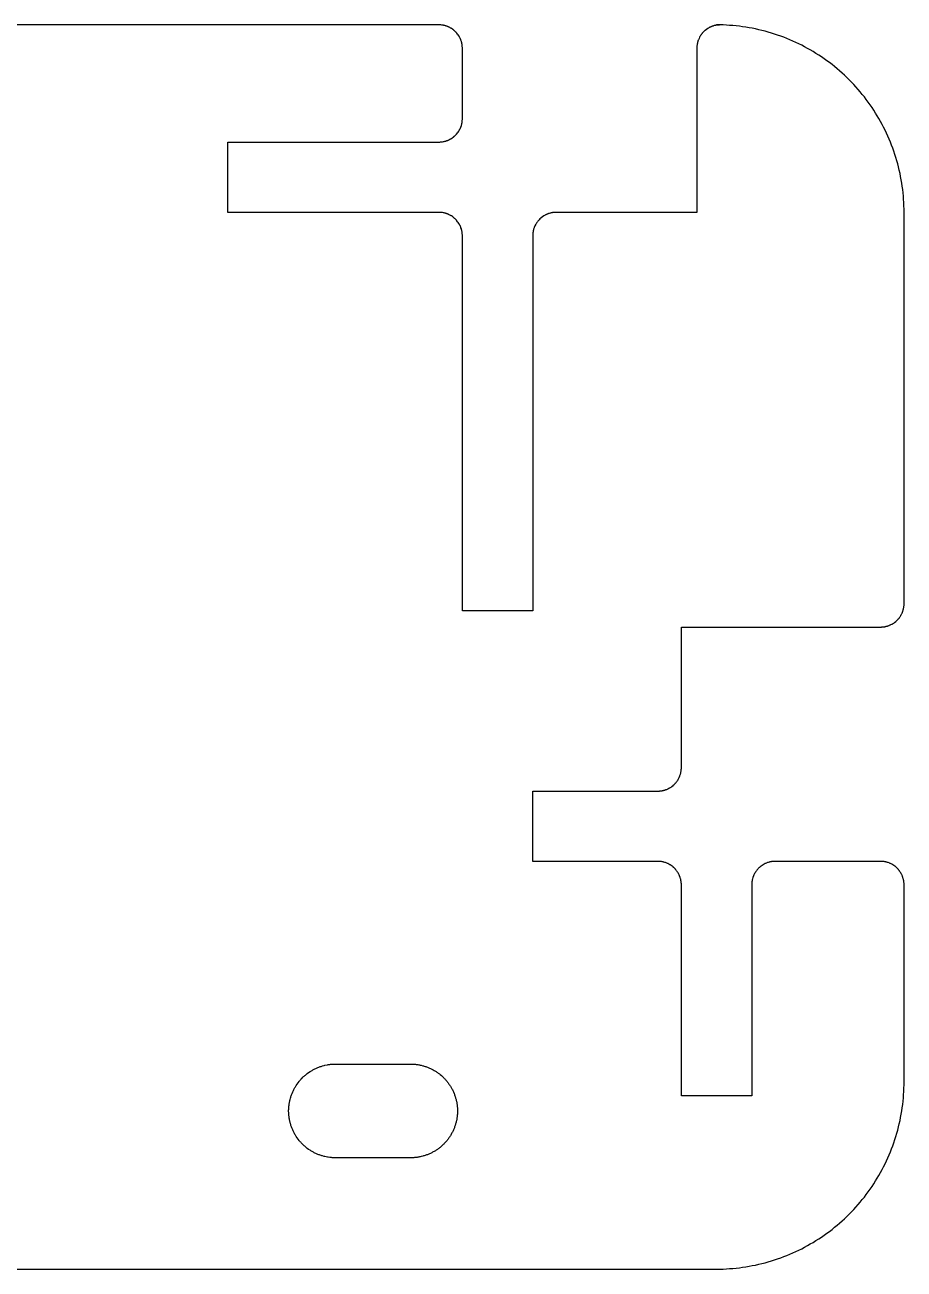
# Model space of a CAD drawing. Header units: metres. Extents: x 0 to 150, y 0 to 53.
# Drawn here: x 112.5 to 150, y 0 to 53.1 of the extents above; entities that cross this region are included whole.
import ezdxf

# ---------------------------------------------------------------- set-up
doc = ezdxf.new("R2010")
doc.units = ezdxf.units.M

msp = doc.modelspace()

# ---------------------------------------------------------------- linework, layer by layer
for p, q in [((130.194, 53.0947), (30.9648, 53.0947)), ((130.229, 53.0928), (130.194, 53.0947)), ((142.125, 53.0947), (142, 53.0947)), ((142, 53.0947), (142.111, 53.0939)), ((142.111, 53.0939), (142.125, 53.0947)), ((130.246, 53.0918), (130.229, 53.0928)), ((130.281, 53.0879), (130.246, 53.0918)), ((130.299, 53.085), (130.281, 53.0879)), ((130.315, 53.083), (130.299, 53.085)), ((130.351, 53.0771), (130.315, 53.083)), ((130.367, 53.0732), (130.351, 53.0771)), ((130.385, 53.0693), (130.367, 53.0732)), ((130.418, 53.0615), (130.385, 53.0693)), ((130.435, 53.0566), (130.418, 53.0615)), ((130.452, 53.0518), (130.435, 53.0566)), ((130.469, 53.0459), (130.452, 53.0518)), ((130.485, 53.041), (130.469, 53.0459)), ((130.501, 53.0352), (130.485, 53.041)), ((130.518, 53.0283), (130.501, 53.0352)), ((130.534, 53.0225), (130.518, 53.0283)), ((130.55, 53.0156), (130.534, 53.0225)), ((130.566, 53.0088), (130.55, 53.0156)), ((130.582, 53.001), (130.566, 53.0088)), ((130.598, 52.9941), (130.582, 53.001)), ((130.629, 52.9785), (130.598, 52.9941)), ((130.645, 52.9697), (130.629, 52.9785)), ((130.659, 52.9609), (130.645, 52.9697)), ((130.675, 52.9521), (130.659, 52.9609)), ((130.689, 52.9434), (130.675, 52.9521)), ((130.733, 52.9141), (130.689, 52.9434)), ((130.747, 52.9043), (130.733, 52.9141)), ((130.762, 52.8936), (130.747, 52.9043)), ((130.789, 52.8721), (130.762, 52.8936)), ((130.802, 52.8613), (130.789, 52.8721)), ((130.815, 52.8496), (130.802, 52.8613)), ((130.828, 52.8379), (130.815, 52.8496)), ((130.842, 52.8262), (130.828, 52.8379)), ((130.854, 52.8145), (130.842, 52.8262)), ((130.866, 52.8018), (130.854, 52.8145)), ((130.879, 52.79), (130.866, 52.8018)), ((130.902, 52.7646), (130.879, 52.79)), ((130.914, 52.751), (130.902, 52.7646)), ((130.926, 52.7383), (130.914, 52.751)), ((130.958, 52.6973), (130.926, 52.7383)), ((130.969, 52.6826), (130.958, 52.6973)), ((130.979, 52.6689), (130.969, 52.6826)), ((131.008, 52.625), (130.979, 52.6689)), ((131.017, 52.6104), (131.008, 52.625)), ((131.025, 52.5947), (131.017, 52.6104)), ((131.034, 52.5801), (131.025, 52.5947)), ((131.042, 52.5645), (131.034, 52.5801)), ((131.051, 52.5488), (131.042, 52.5645)), ((141.276, 52.5645), (141.253, 52.5176)), ((141.285, 52.5801), (141.276, 52.5645)), ((141.293, 52.5947), (141.285, 52.5801)), ((141.303, 52.6104), (141.293, 52.5947)), ((141.32, 52.6396), (141.303, 52.6104)), ((141.34, 52.6689), (141.32, 52.6396)), ((141.351, 52.6826), (141.34, 52.6689)), ((141.36, 52.6973), (141.351, 52.6826)), ((141.382, 52.7246), (141.36, 52.6973)), ((141.394, 52.7383), (141.382, 52.7246)), ((141.404, 52.751), (141.394, 52.7383)), ((141.416, 52.7646), (141.404, 52.751)), ((141.428, 52.7773), (141.416, 52.7646)), ((141.465, 52.8145), (141.428, 52.7773)), ((141.503, 52.8496), (141.465, 52.8145)), ((141.517, 52.8613), (141.503, 52.8496)), ((141.571, 52.9043), (141.517, 52.8613)), ((141.63, 52.9434), (141.571, 52.9043)), ((141.659, 52.9609), (141.63, 52.9434)), ((141.69, 52.9785), (141.659, 52.9609)), ((141.705, 52.9863), (141.69, 52.9785)), ((141.721, 52.9941), (141.705, 52.9863)), ((141.736, 53.001), (141.721, 52.9941)), ((141.753, 53.0088), (141.736, 53.001)), ((141.769, 53.0156), (141.753, 53.0088)), ((141.785, 53.0225), (141.769, 53.0156)), ((141.801, 53.0283), (141.785, 53.0225)), ((141.817, 53.0352), (141.801, 53.0283)), ((141.834, 53.041), (141.817, 53.0352)), ((141.851, 53.0459), (141.834, 53.041)), ((141.867, 53.0518), (141.851, 53.0459)), ((141.9, 53.0615), (141.867, 53.0518)), ((141.918, 53.0654), (141.9, 53.0615)), ((141.951, 53.0732), (141.918, 53.0654)), ((141.969, 53.0771), (141.951, 53.0732)), ((141.985, 53.0801), (141.969, 53.0771)), ((142.003, 53.083), (141.985, 53.0801)), ((142.021, 53.085), (142.003, 53.083)), ((142.037, 53.0879), (142.021, 53.085)), ((142.072, 53.0918), (142.037, 53.0879)), ((142.111, 53.0939), (142.072, 53.0918)), ((142.14, 53.0938), (142.111, 53.0939)), ((142.279, 53.0898), (142.14, 53.0938)), ((142.419, 53.084), (142.279, 53.0898)), ((142.558, 53.0752), (142.419, 53.084)), ((142.697, 53.0645), (142.558, 53.0752)), ((142.836, 53.0518), (142.697, 53.0645)), ((142.975, 53.0352), (142.836, 53.0518)), ((143.113, 53.0176), (142.975, 53.0352)), ((143.252, 52.9971), (143.113, 53.0176)), ((143.39, 52.9736), (143.252, 52.9971)), ((143.526, 52.9482), (143.39, 52.9736)), ((143.663, 52.9199), (143.526, 52.9482)), ((143.8, 52.8896), (143.663, 52.9199)), ((143.936, 52.8574), (143.8, 52.8896)), ((144.07, 52.8223), (143.936, 52.8574)), ((144.205, 52.7852), (144.07, 52.8223)), ((144.339, 52.7451), (144.205, 52.7852)), ((144.472, 52.7031), (144.339, 52.7451)), ((144.604, 52.6592), (144.472, 52.7031)), ((144.736, 52.6123), (144.604, 52.6592)), ((144.867, 52.5635), (144.736, 52.6123)), ((131.059, 52.5332), (131.051, 52.5488)), ((131.065, 52.5176), (131.059, 52.5332)), ((131.073, 52.502), (131.065, 52.5176)), ((131.08, 52.4863), (131.073, 52.502)), ((131.087, 52.4697), (131.08, 52.4863)), ((131.093, 52.4531), (131.087, 52.4697)), ((131.099, 52.4375), (131.093, 52.4531)), ((131.116, 52.3877), (131.099, 52.4375)), ((131.121, 52.3711), (131.116, 52.3877)), ((131.125, 52.3535), (131.121, 52.3711)), ((131.13, 52.3369), (131.125, 52.3535)), ((131.134, 52.3203), (131.13, 52.3369)), ((131.138, 52.3027), (131.134, 52.3203)), ((131.141, 52.2861), (131.138, 52.3027)), ((131.145, 52.2686), (131.141, 52.2861)), ((131.147, 52.252), (131.145, 52.2686)), ((131.149, 52.2344), (131.147, 52.252)), ((131.152, 52.2168), (131.149, 52.2344)), ((131.154, 52.1992), (131.152, 52.2168)), ((131.155, 52.1826), (131.154, 52.1992)), ((131.157, 52.165), (131.155, 52.1826)), ((131.159, 52.1299), (131.157, 52.165)), ((131.159, 49.0605), (131.159, 52.1299)), ((141.163, 52.1826), (141.159, 52.1123)), ((141.159, 52.1123), (141.159, 45.0947)), ((141.165, 52.1992), (141.163, 52.1826)), ((141.169, 52.2344), (141.165, 52.1992)), ((141.172, 52.252), (141.169, 52.2344)), ((141.175, 52.2686), (141.172, 52.252)), ((141.178, 52.2861), (141.175, 52.2686)), ((141.182, 52.3027), (141.178, 52.2861)), ((141.185, 52.3203), (141.182, 52.3027)), ((141.189, 52.3369), (141.185, 52.3203)), ((141.193, 52.3535), (141.189, 52.3369)), ((141.198, 52.3711), (141.193, 52.3535)), ((141.208, 52.4043), (141.198, 52.3711)), ((141.22, 52.4375), (141.208, 52.4043)), ((141.226, 52.4531), (141.22, 52.4375)), ((141.239, 52.4863), (141.226, 52.4531)), ((141.253, 52.5176), (141.239, 52.4863)), ((144.997, 52.5127), (144.867, 52.5635)), ((145.126, 52.459), (144.997, 52.5127)), ((145.254, 52.4033), (145.126, 52.459)), ((145.381, 52.3457), (145.254, 52.4033)), ((145.507, 52.2852), (145.381, 52.3457)), ((145.632, 52.2236), (145.507, 52.2852)), ((145.756, 52.1592), (145.632, 52.2236)), ((145.879, 52.0918), (145.756, 52.1592)), ((146, 52.0234), (145.879, 52.0918)), ((146.12, 51.9521), (146, 52.0234)), ((146.239, 51.8799), (146.12, 51.9521)), ((146.357, 51.8047), (146.239, 51.8799)), ((146.474, 51.7275), (146.357, 51.8047)), ((146.589, 51.6484), (146.474, 51.7275)), ((146.702, 51.5674), (146.589, 51.6484)), ((146.814, 51.4844), (146.702, 51.5674)), ((146.925, 51.3994), (146.814, 51.4844)), ((147.034, 51.3125), (146.925, 51.3994)), ((147.143, 51.2236), (147.034, 51.3125)), ((147.248, 51.1328), (147.143, 51.2236)), ((147.354, 51.04), (147.248, 51.1328)), ((147.456, 50.9463), (147.354, 51.04)), ((147.558, 50.8496), (147.456, 50.9463)), ((147.657, 50.752), (147.558, 50.8496)), ((147.755, 50.6523), (147.657, 50.752)), ((147.851, 50.5508), (147.755, 50.6523)), ((147.945, 50.4482), (147.851, 50.5508)), ((148.038, 50.3438), (147.945, 50.4482)), ((148.128, 50.2373), (148.038, 50.3438)), ((148.217, 50.1299), (148.128, 50.2373)), ((148.304, 50.0205), (148.217, 50.1299)), ((148.389, 49.9092), (148.304, 50.0205)), ((148.472, 49.7979), (148.389, 49.9092)), ((148.553, 49.6836), (148.472, 49.7979)), ((148.632, 49.5684), (148.553, 49.6836)), ((148.709, 49.4521), (148.632, 49.5684)), ((148.784, 49.334), (148.709, 49.4521)), ((131.125, 48.8359), (131.13, 48.8535)), ((131.13, 48.8535), (131.138, 48.8867)), ((131.138, 48.8867), (131.141, 48.9043)), ((131.141, 48.9043), (131.145, 48.9219)), ((131.145, 48.9219), (131.147, 48.9385)), ((131.147, 48.9385), (131.149, 48.9561)), ((131.149, 48.9561), (131.152, 48.9736)), ((131.152, 48.9736), (131.154, 48.9902)), ((131.154, 48.9902), (131.155, 49.0078)), ((131.155, 49.0078), (131.157, 49.0254)), ((131.157, 49.0254), (131.159, 49.0605)), ((148.857, 49.2158), (148.784, 49.334)), ((148.928, 49.0947), (148.857, 49.2158)), ((148.997, 48.9736), (148.928, 49.0947)), ((149.063, 48.8506), (148.997, 48.9736)), ((149.128, 48.7266), (149.063, 48.8506)), ((130.775, 48.3066), (130.789, 48.3184)), ((130.789, 48.3184), (130.802, 48.3291)), ((130.802, 48.3291), (130.815, 48.3408)), ((130.815, 48.3408), (130.828, 48.3516)), ((130.828, 48.3516), (130.842, 48.3633)), ((130.842, 48.3633), (130.879, 48.4004)), ((130.879, 48.4004), (130.902, 48.4258)), ((130.902, 48.4258), (130.914, 48.4395)), ((130.914, 48.4395), (130.926, 48.4521)), ((130.926, 48.4521), (130.958, 48.4932)), ((130.958, 48.4932), (130.969, 48.5078)), ((130.969, 48.5078), (130.979, 48.5215)), ((130.979, 48.5215), (131.008, 48.5654)), ((131.008, 48.5654), (131.025, 48.5947)), ((131.025, 48.5947), (131.034, 48.6104)), ((131.034, 48.6104), (131.042, 48.626)), ((131.042, 48.626), (131.051, 48.6416)), ((131.051, 48.6416), (131.059, 48.6572)), ((131.059, 48.6572), (131.065, 48.6729)), ((131.065, 48.6729), (131.073, 48.6885)), ((131.073, 48.6885), (131.08, 48.7041)), ((131.08, 48.7041), (131.087, 48.7207)), ((131.087, 48.7207), (131.093, 48.7363)), ((131.093, 48.7363), (131.116, 48.8027)), ((131.116, 48.8027), (131.121, 48.8193)), ((131.121, 48.8193), (131.125, 48.8359)), ((149.19, 48.6025), (149.128, 48.7266)), ((149.25, 48.4756), (149.19, 48.6025)), ((149.309, 48.3486), (149.25, 48.4756)), ((149.364, 48.2207), (149.309, 48.3486)), ((121.159, 45.0947), (121.159, 48.0947)), ((121.159, 48.0947), (130.159, 48.0947)), ((130.159, 48.0947), (130.177, 48.0957)), ((130.177, 48.0957), (130.194, 48.0957)), ((130.194, 48.0957), (130.229, 48.0977)), ((130.229, 48.0977), (130.246, 48.0986)), ((130.246, 48.0986), (130.299, 48.1045)), ((130.299, 48.1045), (130.315, 48.1074)), ((130.315, 48.1074), (130.351, 48.1133)), ((130.351, 48.1133), (130.367, 48.1172)), ((130.367, 48.1172), (130.385, 48.1211)), ((130.385, 48.1211), (130.418, 48.1289)), ((130.418, 48.1289), (130.435, 48.1338)), ((130.435, 48.1338), (130.452, 48.1387)), ((130.452, 48.1387), (130.469, 48.1445)), ((130.469, 48.1445), (130.485, 48.1494)), ((130.485, 48.1494), (130.501, 48.1553)), ((130.501, 48.1553), (130.518, 48.1611)), ((130.518, 48.1611), (130.534, 48.168)), ((130.534, 48.168), (130.55, 48.1748)), ((130.55, 48.1748), (130.566, 48.1816)), ((130.566, 48.1816), (130.582, 48.1885)), ((130.582, 48.1885), (130.629, 48.2119)), ((130.629, 48.2119), (130.645, 48.2207)), ((130.645, 48.2207), (130.659, 48.2295)), ((130.659, 48.2295), (130.675, 48.2383)), ((130.675, 48.2383), (130.689, 48.2471)), ((130.689, 48.2471), (130.704, 48.2568)), ((130.704, 48.2568), (130.719, 48.2656)), ((130.719, 48.2656), (130.733, 48.2764)), ((130.733, 48.2764), (130.747, 48.2861)), ((130.747, 48.2861), (130.762, 48.2969)), ((130.762, 48.2969), (130.775, 48.3066)), ((149.417, 48.0918), (149.364, 48.2207)), ((149.469, 47.9619), (149.417, 48.0918)), ((149.518, 47.8311), (149.469, 47.9619)), ((149.564, 47.6992), (149.518, 47.8311)), ((149.608, 47.5674), (149.564, 47.6992)), ((149.65, 47.4346), (149.608, 47.5674)), ((149.69, 47.2998), (149.65, 47.4346)), ((149.728, 47.166), (149.69, 47.2998)), ((149.763, 47.0303), (149.728, 47.166)), ((149.795, 46.8945), (149.763, 47.0303)), ((149.825, 46.7588), (149.795, 46.8945)), ((149.853, 46.6221), (149.825, 46.7588)), ((149.879, 46.4844), (149.853, 46.6221)), ((149.901, 46.3467), (149.879, 46.4844)), ((149.922, 46.209), (149.901, 46.3467)), ((149.94, 46.0703), (149.922, 46.209)), ((149.956, 45.9316), (149.94, 46.0703)), ((149.97, 45.792), (149.956, 45.9316)), ((149.98, 45.6533), (149.97, 45.792)), ((149.989, 45.5137), (149.98, 45.6533)), ((149.995, 45.374), (149.989, 45.5137)), ((149.999, 45.2344), (149.995, 45.374)), ((150, 45.0947), (149.999, 45.2344)), ((130.194, 45.0947), (121.159, 45.0947)), ((130.229, 45.0928), (130.194, 45.0947)), ((130.246, 45.0918), (130.229, 45.0928)), ((130.281, 45.0879), (130.246, 45.0918)), ((130.299, 45.085), (130.281, 45.0879)), ((130.315, 45.083), (130.299, 45.085)), ((130.351, 45.0771), (130.315, 45.083)), ((130.367, 45.0732), (130.351, 45.0771)), ((130.385, 45.0693), (130.367, 45.0732)), ((130.418, 45.0615), (130.385, 45.0693)), ((130.435, 45.0566), (130.418, 45.0615)), ((130.452, 45.0518), (130.435, 45.0566)), ((130.469, 45.0459), (130.452, 45.0518)), ((130.485, 45.041), (130.469, 45.0459)), ((130.501, 45.0352), (130.485, 45.041)), ((130.518, 45.0283), (130.501, 45.0352)), ((130.534, 45.0225), (130.518, 45.0283)), ((130.55, 45.0156), (130.534, 45.0225)), ((130.566, 45.0088), (130.55, 45.0156)), ((130.582, 45.001), (130.566, 45.0088)), ((130.598, 44.9941), (130.582, 45.001)), ((130.629, 44.9785), (130.598, 44.9941)), ((130.645, 44.9697), (130.629, 44.9785)), ((130.659, 44.9609), (130.645, 44.9697)), ((130.675, 44.9521), (130.659, 44.9609)), ((130.689, 44.9434), (130.675, 44.9521)), ((130.733, 44.9141), (130.689, 44.9434)), ((130.747, 44.9043), (130.733, 44.9141)), ((130.762, 44.8936), (130.747, 44.9043)), ((130.789, 44.8721), (130.762, 44.8936)), ((130.802, 44.8613), (130.789, 44.8721)), ((130.815, 44.8496), (130.802, 44.8613)), ((130.828, 44.8379), (130.815, 44.8496)), ((130.842, 44.8262), (130.828, 44.8379)), ((130.854, 44.8145), (130.842, 44.8262)), ((130.866, 44.8018), (130.854, 44.8145)), ((130.879, 44.79), (130.866, 44.8018)), ((130.902, 44.7646), (130.879, 44.79)), ((130.914, 44.751), (130.902, 44.7646)), ((130.926, 44.7383), (130.914, 44.751)), ((130.958, 44.6973), (130.926, 44.7383)), ((130.969, 44.6826), (130.958, 44.6973)), ((130.979, 44.6689), (130.969, 44.6826)), ((131.008, 44.625), (130.979, 44.6689)), ((131.017, 44.6104), (131.008, 44.625)), ((131.025, 44.5947), (131.017, 44.6104)), ((134.303, 44.6104), (134.293, 44.5947)), ((134.32, 44.6396), (134.303, 44.6104)), ((134.34, 44.6689), (134.32, 44.6396)), ((134.351, 44.6826), (134.34, 44.6689)), ((134.36, 44.6973), (134.351, 44.6826)), ((134.382, 44.7246), (134.36, 44.6973)), ((134.394, 44.7383), (134.382, 44.7246)), ((134.404, 44.751), (134.394, 44.7383)), ((134.416, 44.7646), (134.404, 44.751)), ((134.428, 44.7773), (134.416, 44.7646)), ((134.465, 44.8145), (134.428, 44.7773)), ((134.503, 44.8496), (134.465, 44.8145)), ((134.517, 44.8613), (134.503, 44.8496)), ((134.571, 44.9043), (134.517, 44.8613)), ((134.63, 44.9434), (134.571, 44.9043)), ((134.659, 44.9609), (134.63, 44.9434)), ((134.69, 44.9785), (134.659, 44.9609)), ((134.705, 44.9863), (134.69, 44.9785)), ((134.721, 44.9941), (134.705, 44.9863)), ((134.736, 45.001), (134.721, 44.9941)), ((134.753, 45.0088), (134.736, 45.001)), ((134.769, 45.0156), (134.753, 45.0088)), ((134.785, 45.0225), (134.769, 45.0156)), ((134.801, 45.0283), (134.785, 45.0225)), ((134.817, 45.0352), (134.801, 45.0283)), ((134.834, 45.041), (134.817, 45.0352)), ((134.851, 45.0459), (134.834, 45.041)), ((134.867, 45.0518), (134.851, 45.0459)), ((134.9, 45.0615), (134.867, 45.0518)), ((134.918, 45.0654), (134.9, 45.0615)), ((134.951, 45.0732), (134.918, 45.0654)), ((134.969, 45.0771), (134.951, 45.0732)), ((134.985, 45.0801), (134.969, 45.0771)), ((135.003, 45.083), (134.985, 45.0801)), ((135.021, 45.085), (135.003, 45.083)), ((135.037, 45.0879), (135.021, 45.085)), ((135.072, 45.0918), (135.037, 45.0879)), ((135.125, 45.0947), (135.072, 45.0918)), ((141.159, 45.0947), (135.125, 45.0947)), ((150, 28.3828), (150, 45.0947)), ((131.034, 44.5801), (131.025, 44.5947)), ((131.042, 44.5645), (131.034, 44.5801)), ((131.051, 44.5488), (131.042, 44.5645)), ((131.059, 44.5332), (131.051, 44.5488)), ((131.065, 44.5176), (131.059, 44.5332)), ((131.073, 44.502), (131.065, 44.5176)), ((131.08, 44.4863), (131.073, 44.502)), ((131.087, 44.4697), (131.08, 44.4863)), ((131.093, 44.4531), (131.087, 44.4697)), ((131.099, 44.4375), (131.093, 44.4531)), ((131.116, 44.3877), (131.099, 44.4375)), ((131.121, 44.3711), (131.116, 44.3877)), ((131.125, 44.3535), (131.121, 44.3711)), ((131.13, 44.3369), (131.125, 44.3535)), ((131.134, 44.3203), (131.13, 44.3369)), ((131.138, 44.3027), (131.134, 44.3203)), ((131.141, 44.2861), (131.138, 44.3027)), ((131.145, 44.2686), (131.141, 44.2861)), ((131.147, 44.252), (131.145, 44.2686)), ((131.149, 44.2344), (131.147, 44.252)), ((131.152, 44.2168), (131.149, 44.2344)), ((131.154, 44.1992), (131.152, 44.2168)), ((131.155, 44.1826), (131.154, 44.1992)), ((131.157, 44.165), (131.155, 44.1826)), ((131.159, 44.1299), (131.157, 44.165)), ((131.159, 28.0947), (131.159, 44.1299)), ((134.163, 44.1826), (134.159, 44.1123)), ((134.159, 44.1123), (134.159, 28.0947)), ((134.165, 44.1992), (134.163, 44.1826)), ((134.169, 44.2344), (134.165, 44.1992)), ((134.172, 44.252), (134.169, 44.2344)), ((134.175, 44.2686), (134.172, 44.252)), ((134.178, 44.2861), (134.175, 44.2686)), ((134.182, 44.3027), (134.178, 44.2861)), ((134.185, 44.3203), (134.182, 44.3027)), ((134.189, 44.3369), (134.185, 44.3203)), ((134.193, 44.3535), (134.189, 44.3369)), ((134.198, 44.3711), (134.193, 44.3535)), ((134.208, 44.4043), (134.198, 44.3711)), ((134.22, 44.4375), (134.208, 44.4043)), ((134.226, 44.4531), (134.22, 44.4375)), ((134.239, 44.4863), (134.226, 44.4531)), ((134.253, 44.5176), (134.239, 44.4863)), ((134.276, 44.5645), (134.253, 44.5176)), ((134.285, 44.5801), (134.276, 44.5645)), ((134.293, 44.5947), (134.285, 44.5801)), ((149.961, 28.124), (149.966, 28.1416)), ((149.966, 28.1416), (149.971, 28.1582)), ((149.971, 28.1582), (149.975, 28.1748)), ((149.975, 28.1748), (149.979, 28.1924)), ((149.979, 28.1924), (149.981, 28.209)), ((149.981, 28.209), (149.984, 28.2266)), ((149.984, 28.2266), (149.987, 28.2432)), ((149.987, 28.2432), (149.99, 28.2607)), ((149.99, 28.2607), (149.994, 28.2959)), ((149.994, 28.2959), (149.996, 28.3125)), ((149.996, 28.3125), (149.998, 28.3301)), ((149.998, 28.3301), (149.999, 28.3477)), ((149.999, 28.3652), (150, 28.3828)), ((149.999, 28.3477), (149.999, 28.3652)), ((134.159, 28.0947), (131.159, 28.0947)), ((149.588, 27.5908), (149.643, 27.6338)), ((149.643, 27.6338), (149.656, 27.6455)), ((149.656, 27.6455), (149.694, 27.6807)), ((149.694, 27.6807), (149.707, 27.6934)), ((149.707, 27.6934), (149.72, 27.7051)), ((149.72, 27.7051), (149.743, 27.7305)), ((149.743, 27.7305), (149.755, 27.7441)), ((149.755, 27.7441), (149.766, 27.7568)), ((149.766, 27.7568), (149.777, 27.7705)), ((149.777, 27.7705), (149.799, 27.7979)), ((149.799, 27.7979), (149.809, 27.8125)), ((149.809, 27.8125), (149.819, 27.8262)), ((149.819, 27.8262), (149.839, 27.8555)), ((149.839, 27.8555), (149.848, 27.8701)), ((149.848, 27.8701), (149.857, 27.8848)), ((149.857, 27.8848), (149.866, 27.9004)), ((149.866, 27.9004), (149.875, 27.915)), ((149.875, 27.915), (149.906, 27.9775)), ((149.906, 27.9775), (149.913, 27.9932)), ((149.913, 27.9932), (149.921, 28.0088)), ((149.921, 28.0088), (149.927, 28.0254)), ((149.927, 28.0254), (149.934, 28.042)), ((149.934, 28.042), (149.939, 28.0576)), ((149.939, 28.0576), (149.951, 28.0908)), ((149.951, 28.0908), (149.961, 28.124)), ((140.5, 21.3828), (140.5, 27.4004)), ((140.5, 27.4004), (149.035, 27.4004)), ((149.035, 27.4004), (149.053, 27.4014)), ((149.053, 27.4014), (149.069, 27.4023)), ((149.069, 27.4023), (149.087, 27.4033)), ((149.087, 27.4033), (149.122, 27.4072)), ((149.122, 27.4072), (149.14, 27.4102)), ((149.14, 27.4102), (149.156, 27.4121)), ((149.156, 27.4121), (149.174, 27.415)), ((149.174, 27.415), (149.19, 27.418)), ((149.19, 27.418), (149.208, 27.4219)), ((149.208, 27.4219), (149.225, 27.4258)), ((149.225, 27.4258), (149.242, 27.4297)), ((149.242, 27.4297), (149.259, 27.4336)), ((149.259, 27.4336), (149.292, 27.4434)), ((149.292, 27.4434), (149.309, 27.4492)), ((149.309, 27.4492), (149.325, 27.4541)), ((149.325, 27.4541), (149.342, 27.46)), ((149.342, 27.46), (149.358, 27.4668)), ((149.358, 27.4668), (149.375, 27.4727)), ((149.375, 27.4727), (149.406, 27.4863)), ((149.406, 27.4863), (149.423, 27.4941)), ((149.423, 27.4941), (149.438, 27.501)), ((149.438, 27.501), (149.47, 27.5166)), ((149.47, 27.5166), (149.484, 27.5254)), ((149.484, 27.5254), (149.5, 27.5342)), ((149.5, 27.5342), (149.515, 27.543)), ((149.515, 27.543), (149.53, 27.5518)), ((149.53, 27.5518), (149.56, 27.5713)), ((149.56, 27.5713), (149.573, 27.5811)), ((149.573, 27.5811), (149.588, 27.5908)), ((140.484, 21.2266), (140.487, 21.2432)), ((140.487, 21.2432), (140.49, 21.2607)), ((140.49, 21.2607), (140.494, 21.2959)), ((140.494, 21.2959), (140.496, 21.3125)), ((140.496, 21.3125), (140.498, 21.3301)), ((140.498, 21.3301), (140.499, 21.3477)), ((140.499, 21.3652), (140.5, 21.3828)), ((140.499, 21.3477), (140.499, 21.3652)), ((140.22, 20.7051), (140.243, 20.7305)), ((140.243, 20.7305), (140.255, 20.7441)), ((140.255, 20.7441), (140.266, 20.7568)), ((140.266, 20.7568), (140.277, 20.7705)), ((140.277, 20.7705), (140.299, 20.7979)), ((140.299, 20.7979), (140.309, 20.8125)), ((140.309, 20.8125), (140.319, 20.8262)), ((140.319, 20.8262), (140.339, 20.8555)), ((140.339, 20.8555), (140.348, 20.8701)), ((140.348, 20.8701), (140.357, 20.8848)), ((140.357, 20.8848), (140.366, 20.9004)), ((140.366, 20.9004), (140.375, 20.915)), ((140.375, 20.915), (140.406, 20.9775)), ((140.406, 20.9775), (140.413, 20.9932)), ((140.413, 20.9932), (140.421, 21.0088)), ((140.421, 21.0088), (140.427, 21.0254)), ((140.427, 21.0254), (140.434, 21.042)), ((140.434, 21.042), (140.439, 21.0576)), ((140.439, 21.0576), (140.451, 21.0908)), ((140.451, 21.0908), (140.461, 21.124)), ((140.461, 21.124), (140.466, 21.1416)), ((140.466, 21.1416), (140.471, 21.1582)), ((140.471, 21.1582), (140.475, 21.1748)), ((140.475, 21.1748), (140.479, 21.1924)), ((140.479, 21.1924), (140.481, 21.209)), ((140.481, 21.209), (140.484, 21.2266)), ((134.159, 17.4004), (134.159, 20.4004)), ((134.159, 20.4004), (139.535, 20.4004)), ((139.535, 20.4004), (139.553, 20.4014)), ((139.553, 20.4014), (139.569, 20.4023)), ((139.569, 20.4023), (139.587, 20.4033)), ((139.587, 20.4033), (139.622, 20.4072)), ((139.622, 20.4072), (139.64, 20.4102)), ((139.64, 20.4102), (139.656, 20.4121)), ((139.656, 20.4121), (139.674, 20.415)), ((139.674, 20.415), (139.69, 20.418)), ((139.69, 20.418), (139.708, 20.4219)), ((139.708, 20.4219), (139.725, 20.4258)), ((139.725, 20.4258), (139.742, 20.4297)), ((139.742, 20.4297), (139.759, 20.4336)), ((139.759, 20.4336), (139.792, 20.4434)), ((139.792, 20.4434), (139.809, 20.4492)), ((139.809, 20.4492), (139.825, 20.4541)), ((139.825, 20.4541), (139.842, 20.46)), ((139.842, 20.46), (139.858, 20.4668)), ((139.858, 20.4668), (139.875, 20.4727)), ((139.875, 20.4727), (139.906, 20.4863)), ((139.906, 20.4863), (139.923, 20.4941)), ((139.923, 20.4941), (139.938, 20.501)), ((139.938, 20.501), (139.97, 20.5166)), ((139.97, 20.5166), (139.984, 20.5254)), ((139.984, 20.5254), (140, 20.5342)), ((140, 20.5342), (140.015, 20.543)), ((140.015, 20.543), (140.03, 20.5518)), ((140.03, 20.5518), (140.06, 20.5713)), ((140.06, 20.5713), (140.073, 20.5811)), ((140.073, 20.5811), (140.088, 20.5908)), ((140.088, 20.5908), (140.143, 20.6338)), ((140.143, 20.6338), (140.156, 20.6455)), ((140.156, 20.6455), (140.194, 20.6807)), ((140.194, 20.6807), (140.207, 20.6934)), ((140.207, 20.6934), (140.22, 20.7051)), ((139.5, 17.4004), (134.159, 17.4004)), ((139.518, 17.3994), (139.5, 17.4004)), ((139.535, 17.3994), (139.518, 17.3994)), ((139.553, 17.3984), (139.535, 17.3994)), ((139.569, 17.3975), (139.553, 17.3984)), ((139.587, 17.3965), (139.569, 17.3975)), ((139.64, 17.3906), (139.587, 17.3965)), ((139.656, 17.3877), (139.64, 17.3906)), ((139.674, 17.3848), (139.656, 17.3877)), ((139.69, 17.3818), (139.674, 17.3848)), ((139.708, 17.3779), (139.69, 17.3818)), ((139.725, 17.374), (139.708, 17.3779)), ((139.742, 17.3701), (139.725, 17.374)), ((139.759, 17.3662), (139.742, 17.3701)), ((139.792, 17.3564), (139.759, 17.3662)), ((139.809, 17.3506), (139.792, 17.3564)), ((139.825, 17.3457), (139.809, 17.3506)), ((139.858, 17.334), (139.825, 17.3457)), ((139.875, 17.3271), (139.858, 17.334)), ((139.906, 17.3135), (139.875, 17.3271)), ((139.923, 17.3066), (139.906, 17.3135)), ((139.97, 17.2832), (139.923, 17.3066)), ((139.984, 17.2744), (139.97, 17.2832)), ((140, 17.2656), (139.984, 17.2744)), ((140.015, 17.2568), (140, 17.2656)), ((140.03, 17.248), (140.015, 17.2568)), ((140.045, 17.2383), (140.03, 17.248)), ((140.06, 17.2295), (140.045, 17.2383)), ((140.073, 17.2188), (140.06, 17.2295)), ((140.088, 17.209), (140.073, 17.2188)), ((140.102, 17.1982), (140.088, 17.209)), ((140.115, 17.1885), (140.102, 17.1982)), ((140.129, 17.1768), (140.115, 17.1885)), ((140.143, 17.166), (140.129, 17.1768)), ((140.156, 17.1543), (140.143, 17.166)), ((140.169, 17.1436), (140.156, 17.1543)), ((140.182, 17.1318), (140.169, 17.1436)), ((140.194, 17.1191), (140.182, 17.1318)), ((140.207, 17.1074), (140.194, 17.1191)), ((140.22, 17.0947), (140.207, 17.1074)), ((140.243, 17.0693), (140.22, 17.0947)), ((140.255, 17.0557), (140.243, 17.0693)), ((140.266, 17.043), (140.255, 17.0557)), ((140.277, 17.0293), (140.266, 17.043)), ((140.299, 17.002), (140.277, 17.0293)), ((140.309, 16.9873), (140.299, 17.002)), ((143.701, 17.002), (143.691, 16.9873)), ((143.723, 17.0293), (143.701, 17.002)), ((143.734, 17.043), (143.723, 17.0293)), ((143.745, 17.0557), (143.734, 17.043)), ((143.757, 17.0693), (143.745, 17.0557)), ((143.78, 17.0947), (143.757, 17.0693)), ((143.793, 17.1074), (143.78, 17.0947)), ((143.806, 17.1191), (143.793, 17.1074)), ((143.818, 17.1318), (143.806, 17.1191)), ((143.831, 17.1436), (143.818, 17.1318)), ((143.844, 17.1543), (143.831, 17.1436)), ((143.857, 17.166), (143.844, 17.1543)), ((143.871, 17.1768), (143.857, 17.166)), ((143.885, 17.1885), (143.871, 17.1768)), ((143.898, 17.1982), (143.885, 17.1885)), ((143.912, 17.209), (143.898, 17.1982)), ((143.927, 17.2188), (143.912, 17.209)), ((143.94, 17.2295), (143.927, 17.2188)), ((143.955, 17.2383), (143.94, 17.2295)), ((143.97, 17.248), (143.955, 17.2383)), ((143.985, 17.2568), (143.97, 17.248)), ((144, 17.2656), (143.985, 17.2568)), ((144.016, 17.2744), (144, 17.2656)), ((144.03, 17.2832), (144.016, 17.2744)), ((144.077, 17.3066), (144.03, 17.2832)), ((144.094, 17.3135), (144.077, 17.3066)), ((144.125, 17.3271), (144.094, 17.3135)), ((144.142, 17.334), (144.125, 17.3271)), ((144.175, 17.3457), (144.142, 17.334)), ((144.191, 17.3506), (144.175, 17.3457)), ((144.208, 17.3564), (144.191, 17.3506)), ((144.241, 17.3662), (144.208, 17.3564)), ((144.258, 17.3701), (144.241, 17.3662)), ((144.275, 17.374), (144.258, 17.3701)), ((144.292, 17.3779), (144.275, 17.374)), ((144.31, 17.3818), (144.292, 17.3779)), ((144.326, 17.3848), (144.31, 17.3818)), ((144.344, 17.3877), (144.326, 17.3848)), ((144.36, 17.3906), (144.344, 17.3877)), ((144.413, 17.3965), (144.36, 17.3906)), ((144.431, 17.3975), (144.413, 17.3965)), ((144.447, 17.3984), (144.431, 17.3975)), ((144.465, 17.3994), (144.447, 17.3984)), ((144.482, 17.3994), (144.465, 17.3994)), ((144.5, 17.4004), (144.482, 17.3994)), ((149, 17.4004), (144.5, 17.4004)), ((149.018, 17.3994), (149, 17.4004)), ((149.035, 17.3994), (149.018, 17.3994)), ((149.053, 17.3984), (149.035, 17.3994)), ((149.069, 17.3975), (149.053, 17.3984)), ((149.087, 17.3965), (149.069, 17.3975)), ((149.14, 17.3906), (149.087, 17.3965)), ((149.156, 17.3877), (149.14, 17.3906)), ((149.174, 17.3848), (149.156, 17.3877)), ((149.19, 17.3818), (149.174, 17.3848)), ((149.208, 17.3779), (149.19, 17.3818)), ((149.225, 17.374), (149.208, 17.3779)), ((149.242, 17.3701), (149.225, 17.374)), ((149.259, 17.3662), (149.242, 17.3701)), ((149.292, 17.3564), (149.259, 17.3662)), ((149.309, 17.3506), (149.292, 17.3564)), ((149.325, 17.3457), (149.309, 17.3506)), ((149.358, 17.334), (149.325, 17.3457)), ((149.375, 17.3271), (149.358, 17.334)), ((149.406, 17.3135), (149.375, 17.3271)), ((149.423, 17.3066), (149.406, 17.3135)), ((149.47, 17.2832), (149.423, 17.3066)), ((149.484, 17.2744), (149.47, 17.2832)), ((149.5, 17.2656), (149.484, 17.2744)), ((149.515, 17.2568), (149.5, 17.2656)), ((149.53, 17.248), (149.515, 17.2568)), ((149.545, 17.2383), (149.53, 17.248)), ((149.56, 17.2295), (149.545, 17.2383)), ((149.573, 17.2188), (149.56, 17.2295)), ((149.588, 17.209), (149.573, 17.2188)), ((149.602, 17.1982), (149.588, 17.209)), ((149.615, 17.1885), (149.602, 17.1982)), ((149.629, 17.1768), (149.615, 17.1885)), ((149.643, 17.166), (149.629, 17.1768)), ((149.656, 17.1543), (149.643, 17.166)), ((149.669, 17.1436), (149.656, 17.1543)), ((149.682, 17.1318), (149.669, 17.1436)), ((149.694, 17.1191), (149.682, 17.1318)), ((149.707, 17.1074), (149.694, 17.1191)), ((149.72, 17.0947), (149.707, 17.1074)), ((149.743, 17.0693), (149.72, 17.0947)), ((149.755, 17.0557), (149.743, 17.0693)), ((149.766, 17.043), (149.755, 17.0557)), ((149.777, 17.0293), (149.766, 17.043)), ((149.799, 17.002), (149.777, 17.0293)), ((149.809, 16.9873), (149.799, 17.002)), ((140.319, 16.9736), (140.309, 16.9873)), ((140.339, 16.9443), (140.319, 16.9736)), ((140.348, 16.9297), (140.339, 16.9443)), ((140.357, 16.915), (140.348, 16.9297)), ((140.366, 16.9004), (140.357, 16.915)), ((140.375, 16.8848), (140.366, 16.9004)), ((140.406, 16.8223), (140.375, 16.8848)), ((140.413, 16.8066), (140.406, 16.8223)), ((140.421, 16.791), (140.413, 16.8066)), ((140.427, 16.7744), (140.421, 16.791)), ((140.434, 16.7588), (140.427, 16.7744)), ((140.451, 16.709), (140.434, 16.7588)), ((140.466, 16.6592), (140.451, 16.709)), ((140.471, 16.6416), (140.466, 16.6592)), ((140.479, 16.6084), (140.471, 16.6416)), ((140.484, 16.5732), (140.479, 16.6084)), ((140.487, 16.5566), (140.484, 16.5732)), ((140.49, 16.5391), (140.487, 16.5566)), ((140.492, 16.5215), (140.49, 16.5391)), ((140.494, 16.5049), (140.492, 16.5215)), ((140.498, 16.4697), (140.494, 16.5049)), ((140.499, 16.4521), (140.498, 16.4697)), ((143.502, 16.4697), (143.501, 16.4521)), ((143.506, 16.5049), (143.502, 16.4697)), ((143.508, 16.5215), (143.506, 16.5049)), ((143.51, 16.5391), (143.508, 16.5215)), ((143.513, 16.5566), (143.51, 16.5391)), ((143.516, 16.5732), (143.513, 16.5566)), ((143.521, 16.6084), (143.516, 16.5732)), ((143.529, 16.6416), (143.521, 16.6084)), ((143.534, 16.6592), (143.529, 16.6416)), ((143.549, 16.709), (143.534, 16.6592)), ((143.566, 16.7588), (143.549, 16.709)), ((143.573, 16.7744), (143.566, 16.7588)), ((143.579, 16.791), (143.573, 16.7744)), ((143.587, 16.8066), (143.579, 16.791)), ((143.594, 16.8223), (143.587, 16.8066)), ((143.625, 16.8848), (143.594, 16.8223)), ((143.634, 16.9004), (143.625, 16.8848)), ((143.643, 16.915), (143.634, 16.9004)), ((143.652, 16.9297), (143.643, 16.915)), ((143.661, 16.9443), (143.652, 16.9297)), ((143.681, 16.9736), (143.661, 16.9443)), ((143.691, 16.9873), (143.681, 16.9736)), ((149.819, 16.9736), (149.809, 16.9873)), ((149.839, 16.9443), (149.819, 16.9736)), ((149.848, 16.9297), (149.839, 16.9443)), ((149.857, 16.915), (149.848, 16.9297)), ((149.866, 16.9004), (149.857, 16.915)), ((149.875, 16.8848), (149.866, 16.9004)), ((149.906, 16.8223), (149.875, 16.8848)), ((149.913, 16.8066), (149.906, 16.8223)), ((149.921, 16.791), (149.913, 16.8066)), ((149.927, 16.7744), (149.921, 16.791)), ((149.934, 16.7588), (149.927, 16.7744)), ((149.951, 16.709), (149.934, 16.7588)), ((149.966, 16.6592), (149.951, 16.709)), ((149.971, 16.6416), (149.966, 16.6592)), ((149.979, 16.6084), (149.971, 16.6416)), ((149.984, 16.5732), (149.979, 16.6084)), ((149.987, 16.5566), (149.984, 16.5732)), ((149.99, 16.5391), (149.987, 16.5566)), ((149.992, 16.5215), (149.99, 16.5391)), ((149.994, 16.5049), (149.992, 16.5215)), ((149.998, 16.4697), (149.994, 16.5049)), ((149.999, 16.4521), (149.998, 16.4697)), ((140.499, 16.4346), (140.499, 16.4521)), ((140.5, 16.417), (140.499, 16.4346)), ((140.5, 7.40039), (140.5, 16.417)), ((143.501, 16.4346), (143.5, 16.417)), ((143.5, 16.417), (143.5, 7.40039)), ((143.501, 16.4521), (143.501, 16.4346)), ((149.999, 16.4346), (149.999, 16.4521)), ((150, 16.417), (149.999, 16.4346)), ((150, 8), (150, 16.417)), ((124.75, 8.48242), (124.78, 8.49902)), ((124.78, 8.49902), (124.812, 8.51562)), ((124.812, 8.51562), (124.842, 8.53223)), ((124.842, 8.53223), (124.873, 8.54785)), ((124.873, 8.54785), (124.904, 8.5625)), ((124.904, 8.5625), (124.937, 8.57715)), ((124.937, 8.57715), (125.001, 8.60449)), ((125.001, 8.60449), (125.033, 8.61719)), ((125.033, 8.61719), (125.066, 8.62891)), ((125.066, 8.62891), (125.099, 8.64062)), ((125.099, 8.64062), (125.132, 8.65234)), ((125.132, 8.65234), (125.165, 8.66309)), ((125.165, 8.66309), (125.198, 8.67285)), ((125.198, 8.67285), (125.267, 8.69043)), ((125.267, 8.69043), (125.3, 8.69922)), ((125.3, 8.69922), (125.402, 8.71973)), ((125.402, 8.71973), (125.438, 8.72559)), ((125.438, 8.72559), (125.506, 8.73535)), ((125.506, 8.73535), (125.541, 8.73926)), ((125.541, 8.73926), (125.576, 8.74219)), ((125.576, 8.74219), (125.61, 8.74512)), ((125.61, 8.74512), (125.681, 8.74902)), ((125.681, 8.74902), (125.715, 8.75)), ((125.715, 8.75), (128.985, 8.75)), ((128.985, 8.75), (129.02, 8.74902)), ((129.02, 8.74902), (129.09, 8.74512)), ((129.09, 8.74512), (129.124, 8.74219)), ((129.124, 8.74219), (129.159, 8.73926)), ((129.159, 8.73926), (129.193, 8.73535)), ((129.193, 8.73535), (129.229, 8.73047)), ((129.229, 8.73047), (129.263, 8.72559)), ((129.263, 8.72559), (129.297, 8.71973)), ((129.297, 8.71973), (129.332, 8.71289)), ((129.332, 8.71289), (129.366, 8.70605)), ((129.366, 8.70605), (129.399, 8.69922)), ((129.399, 8.69922), (129.468, 8.68164)), ((129.468, 8.68164), (129.501, 8.67285)), ((129.501, 8.67285), (129.535, 8.66309)), ((129.535, 8.66309), (129.568, 8.65234)), ((129.568, 8.65234), (129.602, 8.64062)), ((129.602, 8.64062), (129.634, 8.62891)), ((129.634, 8.62891), (129.667, 8.61719)), ((129.667, 8.61719), (129.699, 8.60449)), ((129.699, 8.60449), (129.764, 8.57715)), ((129.764, 8.57715), (129.795, 8.5625)), ((129.795, 8.5625), (129.827, 8.54785)), ((129.827, 8.54785), (129.858, 8.53223)), ((129.858, 8.53223), (129.889, 8.51562)), ((129.889, 8.51562), (129.92, 8.49902)), ((129.92, 8.49902), (129.95, 8.48242)), ((124.152, 7.9541), (124.195, 8.00879)), ((124.195, 8.00879), (124.218, 8.03516)), ((124.218, 8.03516), (124.24, 8.0625)), ((124.24, 8.0625), (124.264, 8.08789)), ((124.264, 8.08789), (124.287, 8.11426)), ((124.287, 8.11426), (124.312, 8.13965)), ((124.312, 8.13965), (124.36, 8.18848)), ((124.36, 8.18848), (124.386, 8.21289)), ((124.386, 8.21289), (124.412, 8.23633)), ((124.412, 8.23633), (124.438, 8.25977)), ((124.438, 8.25977), (124.465, 8.28223)), ((124.465, 8.28223), (124.491, 8.30469)), ((124.491, 8.30469), (124.546, 8.34766)), ((124.546, 8.34766), (124.603, 8.38867)), ((124.603, 8.38867), (124.661, 8.42773)), ((124.661, 8.42773), (124.69, 8.44629)), ((124.69, 8.44629), (124.72, 8.46387)), ((124.72, 8.46387), (124.75, 8.48242)), ((129.95, 8.48242), (129.98, 8.46387)), ((129.98, 8.46387), (130.01, 8.44629)), ((130.01, 8.44629), (130.039, 8.42773)), ((130.039, 8.42773), (130.068, 8.4082)), ((130.068, 8.4082), (130.097, 8.38867)), ((130.097, 8.38867), (130.126, 8.36816)), ((130.126, 8.36816), (130.153, 8.34766)), ((130.153, 8.34766), (130.182, 8.32617)), ((130.182, 8.32617), (130.209, 8.30469)), ((130.209, 8.30469), (130.262, 8.25977)), ((130.262, 8.25977), (130.314, 8.21289)), ((130.314, 8.21289), (130.339, 8.18848)), ((130.339, 8.18848), (130.364, 8.16406)), ((130.364, 8.16406), (130.389, 8.13965)), ((130.389, 8.13965), (130.413, 8.11426)), ((130.413, 8.11426), (130.437, 8.08789)), ((130.437, 8.08789), (130.459, 8.0625)), ((130.459, 8.0625), (130.482, 8.03516)), ((130.482, 8.03516), (130.504, 8.00879)), ((130.504, 8.00879), (130.526, 7.98145)), ((130.526, 7.98145), (130.547, 7.9541)), ((149.999, 7.86035), (150, 8)), ((123.859, 7.40137), (123.871, 7.43359)), ((123.871, 7.43359), (123.883, 7.4668)), ((123.883, 7.4668), (123.896, 7.49902)), ((123.896, 7.49902), (123.923, 7.56348)), ((123.923, 7.56348), (123.938, 7.5957)), ((123.938, 7.5957), (123.952, 7.62695)), ((123.952, 7.62695), (123.968, 7.6582)), ((123.968, 7.6582), (123.984, 7.68848)), ((123.984, 7.68848), (124.001, 7.71973)), ((124.001, 7.71973), (124.018, 7.75)), ((124.018, 7.75), (124.036, 7.78027)), ((124.036, 7.78027), (124.054, 7.80957)), ((124.054, 7.80957), (124.072, 7.83887)), ((124.072, 7.83887), (124.111, 7.89746)), ((124.111, 7.89746), (124.152, 7.9541)), ((130.547, 7.9541), (130.568, 7.92578)), ((130.568, 7.92578), (130.588, 7.89746)), ((130.588, 7.89746), (130.608, 7.86816)), ((130.608, 7.86816), (130.627, 7.83887)), ((130.627, 7.83887), (130.646, 7.80957)), ((130.646, 7.80957), (130.664, 7.78027)), ((130.664, 7.78027), (130.699, 7.71973)), ((130.699, 7.71973), (130.716, 7.68848)), ((130.716, 7.68848), (130.732, 7.6582)), ((130.732, 7.6582), (130.748, 7.62695)), ((130.748, 7.62695), (130.763, 7.5957)), ((130.763, 7.5957), (130.777, 7.56348)), ((130.777, 7.56348), (130.805, 7.49902)), ((130.805, 7.49902), (130.817, 7.4668)), ((130.817, 7.4668), (130.829, 7.43359)), ((130.829, 7.43359), (130.841, 7.40137)), ((149.97, 7.30273), (149.98, 7.44238)), ((149.98, 7.44238), (149.989, 7.58105)), ((149.989, 7.58105), (149.995, 7.7207)), ((149.995, 7.7207), (149.999, 7.86035)), ((123.755, 6.88965), (123.758, 6.92383)), ((123.758, 6.92383), (123.761, 6.95898)), ((123.761, 6.95898), (123.765, 6.99414)), ((123.765, 6.99414), (123.774, 7.0625)), ((123.774, 7.0625), (123.78, 7.09766)), ((123.78, 7.09766), (123.801, 7.2002)), ((123.801, 7.2002), (123.81, 7.2334)), ((123.81, 7.2334), (123.827, 7.30176)), ((123.827, 7.30176), (123.837, 7.33496)), ((123.837, 7.33496), (123.848, 7.36816)), ((123.848, 7.36816), (123.859, 7.40137)), ((130.841, 7.40137), (130.853, 7.36816)), ((130.853, 7.36816), (130.872, 7.30176)), ((130.872, 7.30176), (130.882, 7.26758)), ((130.882, 7.26758), (130.891, 7.2334)), ((130.891, 7.2334), (130.898, 7.2002)), ((130.898, 7.2002), (130.906, 7.16602)), ((130.906, 7.16602), (130.92, 7.09766)), ((130.92, 7.09766), (130.926, 7.0625)), ((130.926, 7.0625), (130.936, 6.99414)), ((130.936, 6.99414), (130.939, 6.95898)), ((130.939, 6.95898), (130.942, 6.92383)), ((130.942, 6.92383), (130.945, 6.88965)), ((143.5, 7.40039), (140.5, 7.40039)), ((149.922, 6.88672), (149.94, 7.02539)), ((149.94, 7.02539), (149.956, 7.16406)), ((149.956, 7.16406), (149.97, 7.30273)), ((123.75, 6.78516), (123.751, 6.81934)), ((123.75, 6.71484), (123.75, 6.78516)), ((123.751, 6.68066), (123.75, 6.71484)), ((123.751, 6.81934), (123.755, 6.88965)), ((123.755, 6.61035), (123.751, 6.68066)), ((123.758, 6.57617), (123.755, 6.61035)), ((123.761, 6.54102), (123.758, 6.57617)), ((123.765, 6.50586), (123.761, 6.54102)), ((123.774, 6.4375), (123.765, 6.50586)), ((123.78, 6.40234), (123.774, 6.4375)), ((123.801, 6.2998), (123.78, 6.40234)), ((130.92, 6.40234), (130.906, 6.33398)), ((130.926, 6.4375), (130.92, 6.40234)), ((130.936, 6.50586), (130.926, 6.4375)), ((130.939, 6.54102), (130.936, 6.50586)), ((130.942, 6.57617), (130.939, 6.54102)), ((130.945, 6.61035), (130.942, 6.57617)), ((130.945, 6.88965), (130.949, 6.81934)), ((130.949, 6.68066), (130.945, 6.61035)), ((130.949, 6.81934), (130.949, 6.78516)), ((130.949, 6.78516), (130.95, 6.75)), ((130.95, 6.75), (130.949, 6.71484)), ((130.949, 6.71484), (130.949, 6.68066)), ((149.825, 6.33691), (149.853, 6.47363)), ((149.853, 6.47363), (149.879, 6.61035)), ((149.879, 6.61035), (149.901, 6.74805)), ((149.901, 6.74805), (149.922, 6.88672)), ((123.81, 6.2666), (123.801, 6.2998)), ((123.827, 6.19824), (123.81, 6.2666)), ((123.837, 6.16504), (123.827, 6.19824)), ((123.848, 6.13184), (123.837, 6.16504)), ((123.859, 6.09863), (123.848, 6.13184)), ((123.871, 6.06641), (123.859, 6.09863)), ((123.883, 6.0332), (123.871, 6.06641)), ((123.896, 6.00098), (123.883, 6.0332)), ((123.923, 5.93652), (123.896, 6.00098)), ((123.938, 5.9043), (123.923, 5.93652)), ((123.952, 5.87305), (123.938, 5.9043)), ((123.968, 5.8418), (123.952, 5.87305)), ((123.984, 5.81152), (123.968, 5.8418)), ((130.732, 5.8418), (130.716, 5.81152)), ((130.748, 5.87305), (130.732, 5.8418)), ((130.763, 5.9043), (130.748, 5.87305)), ((130.777, 5.93652), (130.763, 5.9043)), ((130.805, 6.00098), (130.777, 5.93652)), ((130.817, 6.0332), (130.805, 6.00098)), ((130.829, 6.06641), (130.817, 6.0332)), ((130.841, 6.09863), (130.829, 6.06641)), ((130.853, 6.13184), (130.841, 6.09863)), ((130.872, 6.19824), (130.853, 6.13184)), ((130.882, 6.23242), (130.872, 6.19824)), ((130.891, 6.2666), (130.882, 6.23242)), ((130.898, 6.2998), (130.891, 6.2666)), ((130.906, 6.33398), (130.898, 6.2998)), ((149.69, 5.79492), (149.728, 5.92969)), ((149.728, 5.92969), (149.763, 6.06445)), ((149.763, 6.06445), (149.795, 6.2002)), ((149.795, 6.2002), (149.825, 6.33691)), ((124.001, 5.78027), (123.984, 5.81152)), ((124.018, 5.75), (124.001, 5.78027)), ((124.036, 5.71973), (124.018, 5.75)), ((124.054, 5.69043), (124.036, 5.71973)), ((124.072, 5.66113), (124.054, 5.69043)), ((124.111, 5.60254), (124.072, 5.66113)), ((124.152, 5.5459), (124.111, 5.60254)), ((124.195, 5.49121), (124.152, 5.5459)), ((124.218, 5.46484), (124.195, 5.49121)), ((124.24, 5.4375), (124.218, 5.46484)), ((124.264, 5.41211), (124.24, 5.4375)), ((124.287, 5.38574), (124.264, 5.41211)), ((124.312, 5.36035), (124.287, 5.38574)), ((124.36, 5.31152), (124.312, 5.36035)), ((124.386, 5.28711), (124.36, 5.31152)), ((130.339, 5.31152), (130.314, 5.28711)), ((130.364, 5.33594), (130.339, 5.31152)), ((130.389, 5.36035), (130.364, 5.33594)), ((130.413, 5.38574), (130.389, 5.36035)), ((130.437, 5.41211), (130.413, 5.38574)), ((130.459, 5.4375), (130.437, 5.41211)), ((130.482, 5.46484), (130.459, 5.4375)), ((130.504, 5.49121), (130.482, 5.46484)), ((130.526, 5.51855), (130.504, 5.49121)), ((130.547, 5.5459), (130.526, 5.51855)), ((130.568, 5.57422), (130.547, 5.5459)), ((130.588, 5.60254), (130.568, 5.57422)), ((130.608, 5.63184), (130.588, 5.60254)), ((130.627, 5.66113), (130.608, 5.63184)), ((130.646, 5.69043), (130.627, 5.66113)), ((130.664, 5.71973), (130.646, 5.69043)), ((130.699, 5.78027), (130.664, 5.71973)), ((130.716, 5.81152), (130.699, 5.78027)), ((149.518, 5.26367), (149.564, 5.39551)), ((149.564, 5.39551), (149.608, 5.52832)), ((149.608, 5.52832), (149.65, 5.66113)), ((149.65, 5.66113), (149.69, 5.79492)), ((124.412, 5.26367), (124.386, 5.28711)), ((124.438, 5.24023), (124.412, 5.26367)), ((124.465, 5.21777), (124.438, 5.24023)), ((124.491, 5.19531), (124.465, 5.21777)), ((124.546, 5.15234), (124.491, 5.19531)), ((124.603, 5.11133), (124.546, 5.15234)), ((124.661, 5.07227), (124.603, 5.11133)), ((124.69, 5.05371), (124.661, 5.07227)), ((124.72, 5.03613), (124.69, 5.05371)), ((124.75, 5.01758), (124.72, 5.03613)), ((124.78, 5.00098), (124.75, 5.01758)), ((124.812, 4.98438), (124.78, 5.00098)), ((124.842, 4.96777), (124.812, 4.98438)), ((124.873, 4.95215), (124.842, 4.96777)), ((124.904, 4.9375), (124.873, 4.95215)), ((124.937, 4.92285), (124.904, 4.9375)), ((125.001, 4.89551), (124.937, 4.92285)), ((125.033, 4.88281), (125.001, 4.89551)), ((125.066, 4.87109), (125.033, 4.88281)), ((125.099, 4.85938), (125.066, 4.87109)), ((125.132, 4.84766), (125.099, 4.85938)), ((125.165, 4.83691), (125.132, 4.84766)), ((125.198, 4.82715), (125.165, 4.83691)), ((125.267, 4.80957), (125.198, 4.82715)), ((125.3, 4.80078), (125.267, 4.80957)), ((125.402, 4.78027), (125.3, 4.80078)), ((125.438, 4.77441), (125.402, 4.78027)), ((129.297, 4.78027), (129.263, 4.77441)), ((129.332, 4.78711), (129.297, 4.78027)), ((129.366, 4.79395), (129.332, 4.78711)), ((129.399, 4.80078), (129.366, 4.79395)), ((129.468, 4.81836), (129.399, 4.80078)), ((129.501, 4.82715), (129.468, 4.81836)), ((129.535, 4.83691), (129.501, 4.82715)), ((129.568, 4.84766), (129.535, 4.83691)), ((129.602, 4.85938), (129.568, 4.84766)), ((129.634, 4.87109), (129.602, 4.85938)), ((129.667, 4.88281), (129.634, 4.87109)), ((129.699, 4.89551), (129.667, 4.88281)), ((129.764, 4.92285), (129.699, 4.89551)), ((129.795, 4.9375), (129.764, 4.92285)), ((129.827, 4.95215), (129.795, 4.9375)), ((129.858, 4.96777), (129.827, 4.95215)), ((129.889, 4.98438), (129.858, 4.96777)), ((129.92, 5.00098), (129.889, 4.98438)), ((129.95, 5.01758), (129.92, 5.00098)), ((129.98, 5.03613), (129.95, 5.01758)), ((130.01, 5.05371), (129.98, 5.03613)), ((130.039, 5.07227), (130.01, 5.05371)), ((130.068, 5.0918), (130.039, 5.07227)), ((130.097, 5.11133), (130.068, 5.0918)), ((130.126, 5.13184), (130.097, 5.11133)), ((130.153, 5.15234), (130.126, 5.13184)), ((130.182, 5.17383), (130.153, 5.15234)), ((130.209, 5.19531), (130.182, 5.17383)), ((130.262, 5.24023), (130.209, 5.19531)), ((130.314, 5.28711), (130.262, 5.24023)), ((149.309, 4.74609), (149.364, 4.87402)), ((149.364, 4.87402), (149.417, 5.00293)), ((149.417, 5.00293), (149.469, 5.13281)), ((149.469, 5.13281), (149.518, 5.26367)), ((125.506, 4.76465), (125.438, 4.77441)), ((125.541, 4.76074), (125.506, 4.76465)), ((125.576, 4.75781), (125.541, 4.76074)), ((125.61, 4.75488), (125.576, 4.75781)), ((125.681, 4.75098), (125.61, 4.75488)), ((125.715, 4.75), (125.681, 4.75098)), ((128.985, 4.75), (125.715, 4.75)), ((129.02, 4.75098), (128.985, 4.75)), ((129.09, 4.75488), (129.02, 4.75098)), ((129.124, 4.75781), (129.09, 4.75488)), ((129.159, 4.76074), (129.124, 4.75781)), ((129.193, 4.76465), (129.159, 4.76074)), ((129.229, 4.76953), (129.193, 4.76465)), ((129.263, 4.77441), (129.229, 4.76953)), ((149.063, 4.24414), (149.128, 4.36816)), ((149.128, 4.36816), (149.19, 4.49316)), ((149.19, 4.49316), (149.25, 4.61914)), ((149.25, 4.61914), (149.309, 4.74609)), ((148.709, 3.64258), (148.784, 3.76074)), ((148.784, 3.76074), (148.857, 3.87988)), ((148.857, 3.87988), (148.928, 4)), ((148.928, 4), (148.997, 4.12109)), ((148.997, 4.12109), (149.063, 4.24414)), ((148.389, 3.18555), (148.472, 3.29785)), ((148.472, 3.29785), (148.553, 3.41113)), ((148.553, 3.41113), (148.632, 3.52637)), ((148.632, 3.52637), (148.709, 3.64258)), ((147.945, 2.64648), (148.038, 2.75195)), ((148.038, 2.75195), (148.128, 2.85742)), ((148.128, 2.85742), (148.217, 2.96582)), ((148.217, 2.96582), (148.304, 3.0752)), ((148.304, 3.0752), (148.389, 3.18555)), ((147.354, 2.05469), (147.456, 2.14941)), ((147.456, 2.14941), (147.558, 2.24512)), ((147.558, 2.24512), (147.657, 2.34277)), ((147.657, 2.34277), (147.755, 2.44238)), ((147.755, 2.44238), (147.851, 2.54395)), ((147.851, 2.54395), (147.945, 2.64648)), ((146.702, 1.52832), (146.814, 1.61133)), ((146.814, 1.61133), (146.925, 1.69629)), ((146.925, 1.69629), (147.034, 1.7832)), ((147.034, 1.7832), (147.143, 1.87207)), ((147.143, 1.87207), (147.248, 1.96191)), ((147.248, 1.96191), (147.354, 2.05469)), ((145.879, 1.00293), (146, 1.07227)), ((146, 1.07227), (146.12, 1.14258)), ((146.12, 1.14258), (146.239, 1.21582)), ((146.239, 1.21582), (146.357, 1.29102)), ((146.357, 1.29102), (146.474, 1.36816)), ((146.474, 1.36816), (146.589, 1.44727)), ((146.589, 1.44727), (146.702, 1.52832)), ((144.736, 0.482422), (144.867, 0.53125)), ((144.867, 0.53125), (144.997, 0.583008)), ((144.997, 0.583008), (145.126, 0.635742)), ((145.126, 0.635742), (145.254, 0.691406)), ((145.254, 0.691406), (145.381, 0.75)), ((145.381, 0.75), (145.507, 0.80957)), ((145.507, 0.80957), (145.632, 0.87207)), ((145.632, 0.87207), (145.756, 0.936523)), ((145.756, 0.936523), (145.879, 1.00293)), ((8, 0), (142, 0)), ((142, 0), (142.14, 0.000977)), ((142.14, 0.000977), (142.279, 0.004883)), ((142.279, 0.004883), (142.419, 0.010742)), ((142.419, 0.010742), (142.558, 0.019531)), ((142.558, 0.019531), (142.697, 0.030273)), ((142.697, 0.030273), (142.836, 0.043945)), ((142.836, 0.043945), (142.975, 0.05957)), ((142.975, 0.05957), (143.113, 0.078125)), ((143.113, 0.078125), (143.252, 0.098633)), ((143.252, 0.098633), (143.39, 0.121094)), ((143.39, 0.121094), (143.526, 0.147461)), ((143.526, 0.147461), (143.663, 0.174805)), ((143.663, 0.174805), (143.8, 0.205078)), ((143.8, 0.205078), (143.936, 0.237305)), ((143.936, 0.237305), (144.07, 0.272461)), ((144.07, 0.272461), (144.205, 0.30957)), ((144.205, 0.30957), (144.339, 0.349609)), ((144.339, 0.349609), (144.472, 0.391602)), ((144.472, 0.391602), (144.604, 0.435547)), ((144.604, 0.435547), (144.736, 0.482422))]:
    msp.add_line(p, q)

doc.saveas('drawing.dxf')
